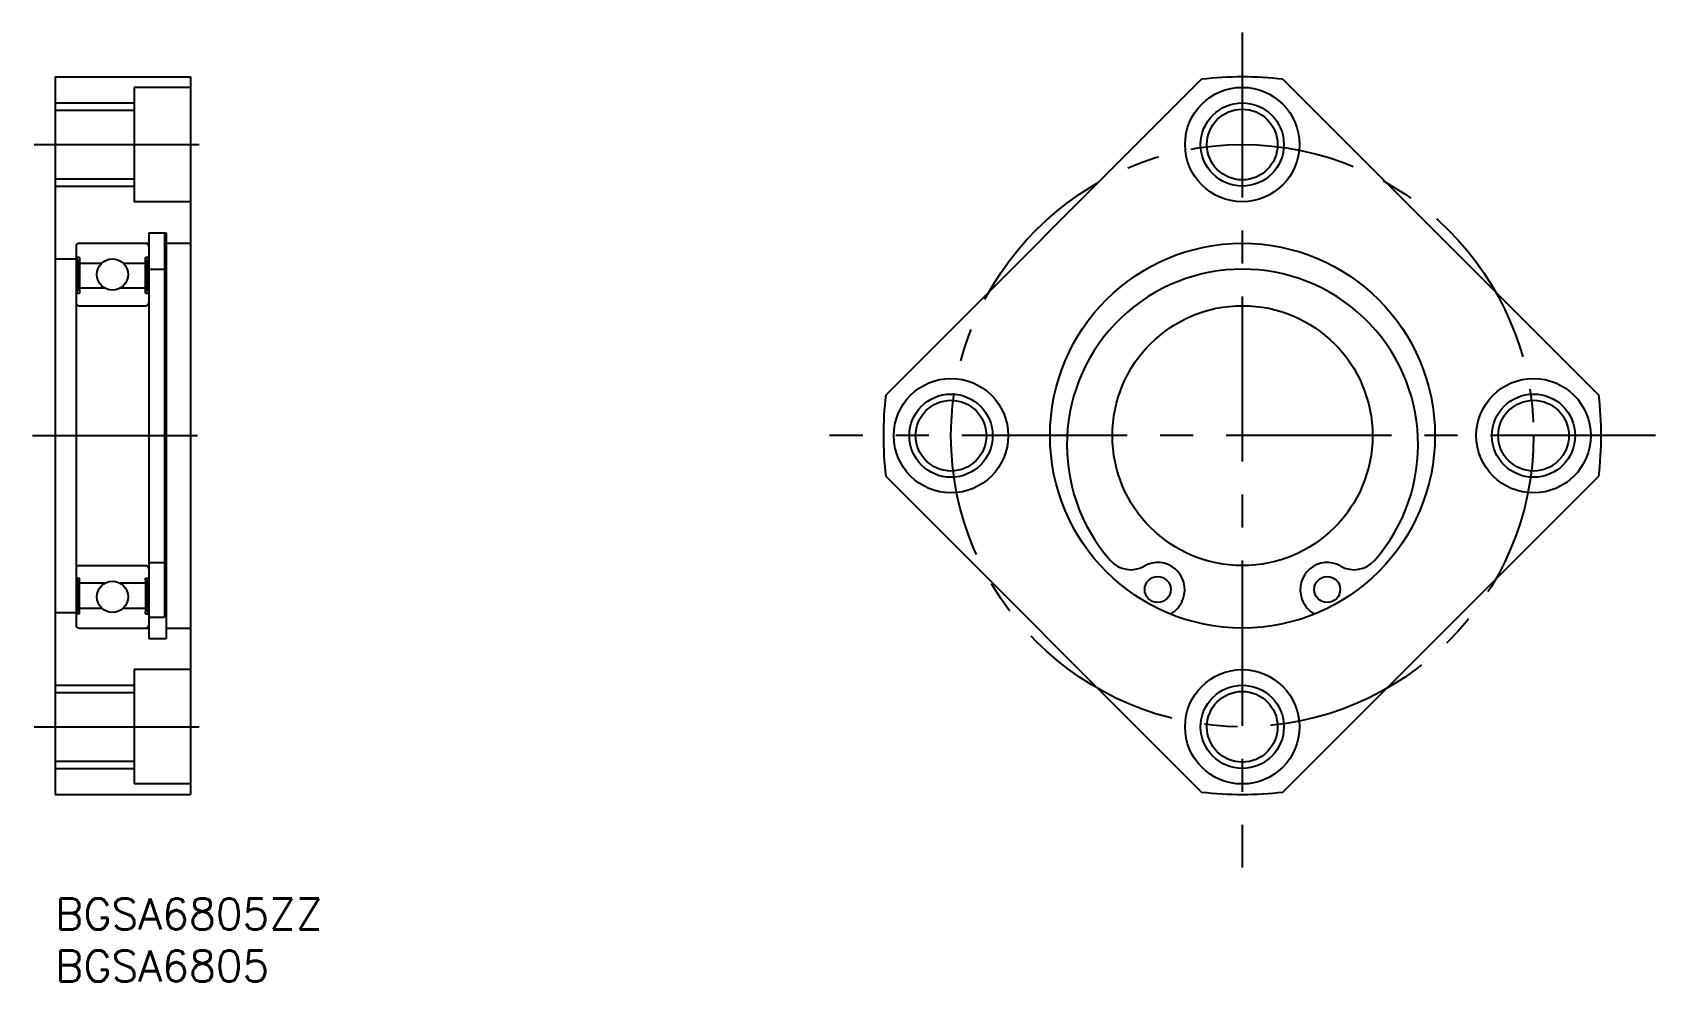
# Model space of a CAD drawing. Extents: x -2 to 154, y -8 to 83.
import ezdxf

# ---------------------------------------------------------------- set-up
doc = ezdxf.new("R2010")
doc.units = 0
doc.header["$LTSCALE"] = 0.5
doc.linetypes.add('CENTER', pattern=[50.8, 31.75, -6.35, 6.35, -6.35])
for name, color, linetype in [('MSM_CENTER', 1, 'CENTER'), ('MSM_CONTINUOUS', 7, 'CONTINUOUS'), ('MSM_NARROW', 5, 'CONTINUOUS'), ('MSM_PART_NUMBER', 7, 'CONTINUOUS')]:
    doc.layers.add(name, color=color, linetype=linetype)
doc.styles.get("Standard").update_dxf_attribs({"font": 'txt.shx', "height": 3, "bigfont": 'bigfont.shx'})

# ---------------------------------------------------------------- blocks, each defined once
blk = doc.blocks.new('*U8')
at = {"layer": 'MSM_PART_NUMBER'}
blk.add_text('BGSA6805ZZ', height=3, dxfattribs=at).set_placement((0, -3))
blk = doc.blocks.new('*U9')
at = {"layer": 'MSM_PART_NUMBER'}
blk.add_text('BGSA6805', height=3, dxfattribs=at).set_placement((0, -8))

msp = doc.modelspace()

# ---------------------------------------------------------------- linework, layer by layer
at = {"layer": 'MSM_CENTER'}
for p, q in [((114.11, 83.28), (114.11, 2.98)), ((-2.03, 72.5), (15.03, 72.5)), ((-2.19, 44.5), (14.45, 44.5)), ((153.84, 44.5), (74.42, 44.5)), ((-2.03, 16.5), (15.03, 16.5))]:
    msp.add_line(p, q, dxfattribs=at)
msp.add_circle((114.11, 44.5), 28, dxfattribs=at)
at = {"layer": 'MSM_CONTINUOUS'}
for p, q in [((0, 79), (0, 10)), ((0, 79), (13, 79)), ((13, 79), (13, 10)), ((79.83, 48.41), (110.2, 78.78)), ((118.02, 78.78), (148.39, 48.41)), ((7.6, 78), (7.6, 67)), ((13, 78), (7.6, 78)), ((0, 75.8), (7.6, 75.8)), ((0, 69.2), (7.6, 69.2)), ((13, 67), (7.6, 67)), ((9, 64), (9, 25)), ((9, 64), (10.65, 64)), ((10.5, 64, -0.5), (10.5, 27.05, -0.5)), ((10.65, 64), (10.65, 25)), ((2, 62.7), (2, 26.3)), ((2.3, 63), (9, 63)), ((10.75, 63), (13, 63)), ((133.2, 63.59), (148.39, 48.41)), ((0, 61.5), (2, 61.5)), ((2.32, 61.65), (2, 61.65)), ((2.08, 61.65), (2.32, 58.2)), ((2.32, 61.65), (2.08, 58.2)), ((2.08, 58.2), (2.08, 61.65)), ((2.32, 61.65), (2.32, 58.2)), ((2.32, 61.1), (4.48, 61.1)), ((6.52, 61.1), (8.68, 61.1)), ((8.68, 58.2), (8.68, 61.65)), ((8.68, 61.65), (8.92, 58.2)), ((8.92, 61.65), (8.68, 58.2)), ((9, 61.65), (8.68, 61.65)), ((8.92, 61.65), (8.92, 58.2)), ((9, 60.5), (10.5, 60.5)), ((2, 58.2), (2.32, 58.2)), ((4.75, 58.7), (2.32, 58.7)), ((8.68, 58.7), (6.25, 58.7)), ((8.68, 58.2), (9, 58.2)), ((2.3, 57), (8.7, 57)), ((79.83, 40.59), (110.2, 10.22)), ((118.02, 10.22), (148.39, 40.59)), ((2.3, 32), (8.7, 32)), ((9, 32.3), (10.5, 32.3)), ((2, 30.8), (2.32, 30.8)), ((2.08, 30.8), (2.08, 27.35)), ((2.08, 27.35), (2.32, 30.8)), ((2.32, 27.35), (2.08, 30.8)), ((2.32, 27.35), (2.32, 30.8)), ((4.75, 30.3), (2.32, 30.3)), ((8.68, 30.3), (6.25, 30.3)), ((8.68, 30.8), (8.68, 27.35)), ((8.68, 30.8), (9, 30.8)), ((8.68, 27.35), (8.92, 30.8)), ((8.92, 27.35), (8.68, 30.8)), ((8.92, 27.35), (8.92, 30.8)), ((108.42, 28.81), (108.38, 28.7)), ((119.88, 28.7), (119.84, 28.81)), ((0, 27.5), (2, 27.5)), ((2.32, 27.35), (2, 27.35)), ((2.32, 27.9), (4.48, 27.9)), ((6.52, 27.9), (8.68, 27.9)), ((8.68, 27.35), (9, 27.35)), ((9, 27.05), (10.5, 27.05)), ((2.3, 26), (9, 26)), ((9, 25), (10.65, 25)), ((10.75, 26), (13, 26)), ((7.6, 22), (7.6, 11)), ((13, 22), (7.6, 22)), ((0, 19.8), (7.6, 19.8)), ((0, 13.2), (7.6, 13.2)), ((13, 11), (7.6, 11)), ((0, 10), (13, 10))]:
    msp.add_line(p, q, dxfattribs=at)
for centre, radius in [((114.11, 72.5), 5.5), ((114.11, 72.5), 3.4), ((114.13, 44.5), 18.5), ((5.5, 60), 1.5), ((114.13, 44.5), 12.5), ((86.11, 44.5), 5.5), ((142.11, 44.5), 5.5), ((86.11, 44.5), 3.4), ((142.11, 44.5), 3.4), ((5.5, 29), 1.5), ((105.98, 29.7), 1.25), ((122.28, 29.7), 1.25), ((114.11, 16.5), 5.5), ((114.11, 16.5), 3.4)]:
    msp.add_circle(centre, radius, dxfattribs=at)
for centre, radius, start, end in [((114.11, 44.5), 34.5, 83.5, 96.5), ((2.3, 62.7), 0.3, 90, 180), ((8.7, 62.7), 0.3, 0, 90), ((114.13, 43.63), 16.88, 318.7342, 221.2658), ((2.3, 57.3), 0.3, 180, 270), ((8.7, 57.3), 0.3, 270, 0), ((114.11, 44.5), 34.5, 173.5, 186.5), ((114.11, 44.5), 34.5, 353.5, 6.5), ((2.3, 31.7), 0.3, 90, 180), ((8.7, 31.7), 0.3, 0, 90), ((103.4, 34.21), 2.6, 221.2658, 299.7449), ((105.98, 29.7), 2.6, 340.0175, 119.7449), ((122.28, 29.7), 2.6, 60.2551, 199.9825), ((124.86, 34.21), 2.6, 240.2551, 318.7342), ((106.03, 29.55), 2.5, 297.992, 340.0175), ((122.23, 29.55), 2.5, 199.9825, 242.008), ((2.3, 26.3), 0.3, 180, 270), ((8.7, 26.3), 0.3, 270, 0), ((114.11, 44.5), 34.5, 263.5, 276.5)]:
    msp.add_arc(centre, radius, start, end, dxfattribs=at)
at = {"layer": 'MSM_NARROW'}
for p, q in [((0, 76.5), (7.6, 76.5)), ((0, 68.5), (7.6, 68.5)), ((0, 20.5), (7.6, 20.5)), ((0, 12.5), (7.6, 12.5))]:
    msp.add_line(p, q, dxfattribs=at)
for centre in [(114.11, 72.5), (86.11, 44.5), (142.11, 44.5), (114.11, 16.5)]:
    msp.add_circle(centre, 4, dxfattribs=at)

# ---------------------------------------------------------------- block references
at = {"layer": 'MSM_CONTINUOUS'}
for name in ['*U8', '*U9']:
    msp.add_blockref(name, (0, 0), dxfattribs=at)

doc.saveas('drawing.dxf')
